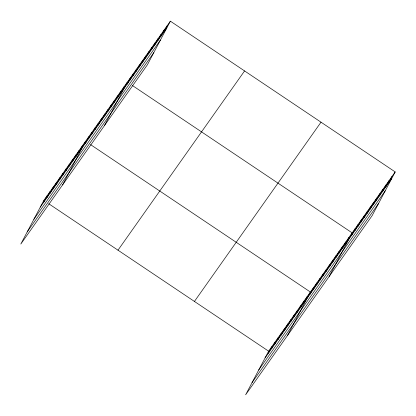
<?xml version="1.0" encoding="UTF-8"?>
<svg xmlns="http://www.w3.org/2000/svg" width="416" height="416" viewBox="0 0 416 416"><rect width="100%" height="100%" fill="white"/><g stroke="black" fill="none" stroke-linecap="round" stroke-linejoin="round"><path stroke-width="0.62" d="M170.383 21.185L43.805 200.439L20.8 244.072L147.378 64.818L170.383 21.185L395.2 171.928L372.195 215.561L245.617 394.815L268.622 351.182L395.2 171.928M43.503 202.556L47.018 195.889M46.717 198.006L50.232 191.339M49.93 193.456L53.446 186.789M53.144 188.906L56.659 182.239M56.358 184.356L59.868 177.689M59.571 179.806L63.081 173.139M62.78 175.256L66.295 168.589M65.993 170.706L69.508 164.039M69.207 166.15L72.722 159.489M72.42 161.6L75.936 154.939M75.634 157.05L79.149 150.384M78.848 152.5L82.363 145.834M62.572 184.917L85.576 141.284L86.564 141.95M85.275 143.4L88.79 136.734M88.488 138.85L92.004 132.184M91.702 134.3L95.217 127.634M94.916 129.75L98.426 123.084M98.124 125.2L101.639 118.534M101.338 120.65L104.853 113.984M104.551 116.1L108.066 109.434M107.765 111.55L111.28 104.884M110.978 107L114.494 100.334M114.192 102.45L117.707 95.784M117.406 97.9L120.921 91.234M120.619 93.35L124.134 86.684M104.343 125.762L127.348 82.134L128.336 82.794M126.906 84.443L130.421 77.782M129.979 80.09L133.494 73.424M133.052 75.738L136.568 69.072M136.126 71.386L139.641 64.719M139.204 67.033L142.714 60.367M142.277 62.681L145.792 56.014M145.35 58.323L148.866 51.662M148.424 53.971L151.939 47.304M151.497 49.618L155.012 42.952M154.57 45.266L158.085 38.6M157.648 40.914L161.158 34.247M160.722 36.561L164.237 29.895M163.795 32.204L167.31 25.542M268.32 353.298L271.835 346.632M271.534 348.748L275.049 342.082M274.747 344.198L278.262 337.532M277.961 339.648L281.476 332.982M281.174 335.098L284.684 328.432M284.388 330.548L287.898 323.882M287.596 325.998L291.112 319.332M290.81 321.448L294.325 314.782M294.024 316.893L297.539 310.232M297.237 312.343L300.752 305.682M300.451 307.793L303.966 301.127M303.664 303.243L307.18 296.577M287.388 335.66L310.393 292.027L90.522 144.602M310.092 294.143L313.607 287.477M313.305 289.593L316.82 282.927M316.519 285.043L320.034 278.377M319.732 280.493L323.242 273.827M322.941 275.943L326.456 269.277M326.154 271.393L329.67 264.727M329.368 266.843L332.883 260.177M332.582 262.293L336.097 255.627M335.795 257.743L339.31 251.077M339.009 253.193L342.524 246.527M342.222 248.643L345.738 241.977M345.436 244.093L348.951 237.427M329.16 276.505L352.165 232.877L132.293 85.446M351.723 235.186L355.238 228.524M354.796 230.833L358.311 224.167M357.869 226.481L361.384 219.814M360.942 222.128L364.458 215.462M364.021 217.776L367.536 211.11M367.094 213.424L370.609 206.757M370.167 209.066L373.682 202.405M373.24 204.714L376.756 198.047M376.314 200.361L379.829 193.695M379.387 196.009L382.902 189.342M382.465 191.656L385.98 184.99M385.538 187.304L389.054 180.638M388.612 182.946L392.127 176.28M40.29 207.106L166.868 27.851M33.857 219.305L160.436 40.05M27.232 231.873L153.811 52.619M117.993 250.182L244.572 70.933M194.433 301.439L321.012 122.184M265.106 357.848L391.685 178.594M258.674 370.048L385.252 190.793M252.049 382.616L378.628 203.362M43.805 200.439L44.793 201.105M48.75 203.757L268.622 351.182"/></g></svg>
